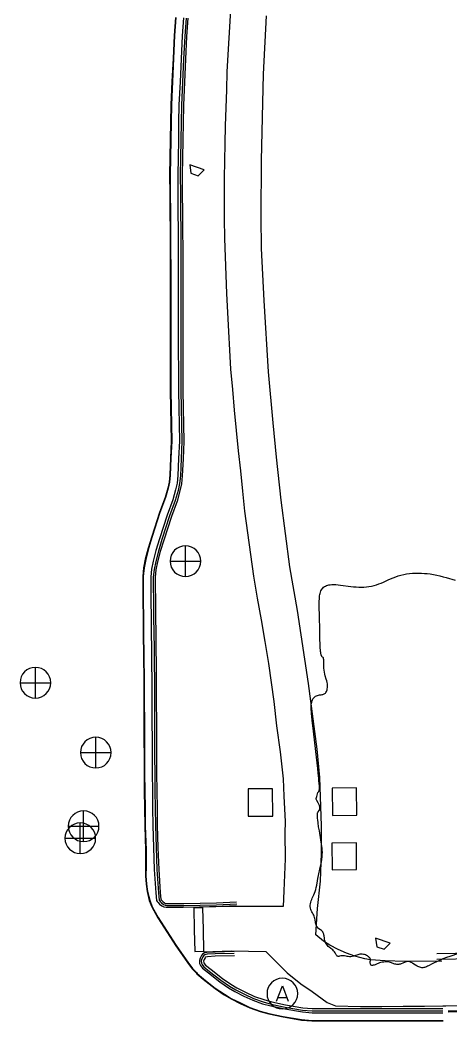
# Model space of a CAD drawing. Header units: feet. Extents: x 3174203 to 3175581, y 1715832 to 1717426.
# Drawn here: x 3174601.1 to 3174693.1, y 1716338.4 to 1716552.4 of the extents above; entities that cross this region are included whole.
import ezdxf

# ---------------------------------------------------------------- set-up
doc = ezdxf.new("R2010")
doc.units = ezdxf.units.FT
doc.header["$MEASUREMENT"] = 0
for name, color, linetype, lineweight in [('BACK_OF_CURB', 5, 'Continuous', 30), ('BOTTOM_OF_CURB', 3, 'Continuous', 30), ('CONCRETE_BOTTOM', 9, 'Continuous', 30), ('CONCRETE_TOP', 204, 'Continuous', 30), ('FOOT_PATH', 2, 'Continuous', 30), ('GUTTER', 30, 'Continuous', 30), ('MANHOLE', 30, 'Continuous', 30), ('MISCE_SYMBOL', 6, 'Continuous', 30), ('SIGN_BOARD', 2, 'Continuous', 30), ('TOP_OF_CURB', 1, 'Continuous', 30)]:
    doc.layers.add(name, color=color, linetype=linetype, lineweight=lineweight)
for name, color, linetype, lineweight, true_color in [('BRIDGE', 117, 'Continuous', 30, 0x53735e), ('HAND_RAIL', 77, 'Continuous', 30, 0x647d5e), ('HARD_SURFACE', 71, 'Continuous', 30, 0xbcff40), ('MISCELLANEOUS', 225, 'Continuous', 30, 0x9c5f7c), ('PAVED_ROAD', 140, 'Continuous', 30, 0x38a9ff), ('SHRUBLINE', 71, 'Continuous', 30, 0xc6ff6b)]:
    doc.layers.add(name, color=color, linetype=linetype, lineweight=lineweight, true_color=true_color)

# ---------------------------------------------------------------- blocks, each defined once
blk = doc.blocks.new('SYM203')
at = {"lineweight": -2}
blk.add_line((-0.5, 0), (0.5, 0), dxfattribs=at)
at = {"lineweight": -2, "flags": 128}
blk.add_lwpolyline([(0, -0.5, 1), (0, 0.5, 1), (0, -0.5), (0, 0.5)], format="xyb", dxfattribs=at)
blk = doc.blocks.new('SYM203_1')
at = {"layer": 'MANHOLE', "ltscale": 0.25, "xscale": 26.246667, "yscale": 26.246667, "zscale": 26.246667}
blk.add_blockref('SYM203', (0, 0), dxfattribs=at)
blk = doc.blocks.new('SYM004')
at = {"layer": 'MANHOLE', "ltscale": 0.25, "xscale": 0.5, "yscale": 0.5, "zscale": 0.5}
blk.add_blockref('SYM203_1', (0, 0), dxfattribs=at)
blk = doc.blocks.new('SYM213')
at = {"lineweight": -2}
blk.add_line((-0.125, -0.125), (0.125, -0.125), dxfattribs=at)
at = {"lineweight": -2, "flags": 128}
blk.add_lwpolyline([(0, -0.5, 1), (0, 0.5, 1), (0, -0.5)], format="xyb", dxfattribs=at)
blk.add_lwpolyline([(-0.1875, -0.25), (0, 0.25), (0.1875, -0.25)], dxfattribs=at)
blk = doc.blocks.new('SYM213_1')
at = {"layer": 'MISCE_SYMBOL', "ltscale": 0.25, "xscale": 26.246667, "yscale": 26.246667, "zscale": 26.246667}
blk.add_blockref('SYM213', (0, 0), dxfattribs=at)
blk = doc.blocks.new('SYM005')
at = {"layer": 'MISCE_SYMBOL', "ltscale": 0.25, "xscale": 0.5, "yscale": 0.5, "zscale": 0.5}
blk.add_blockref('SYM213_1', (0, 0), dxfattribs=at)
blk = doc.blocks.new('SYM207')
at = {"layer": 'SIGN_BOARD', "ltscale": 2.809322}
blk.add_3dface([(-1.322683, 1.213682), (-1.067804, -0.602562), (0.487143, -1.125157), (1.787212, 0.168493)], dxfattribs=at)
blk = doc.blocks.new('SYM008')
at = {"layer": 'SIGN_BOARD', "ltscale": 2.809322, "xscale": 0.5, "yscale": 0.5, "zscale": 0.5}
blk.add_blockref('SYM207', (0, 0), dxfattribs=at)

msp = doc.modelspace()

# ---------------------------------------------------------------- linework, layer by layer
at = {"layer": 'BACK_OF_CURB'}
for points in [[(3174636.938532, 1716552.800352, 5251.786006), (3174636.65179, 1716548.948002, 5251.857687), (3174636.423585, 1716544.046915, 5251.948835), (3174636.194864, 1716539.134731, 5252.039679), (3174635.966678, 1716534.23403, 5252.132504), (3174635.900078, 1716530.49151, 5252.202535), (3174635.833274, 1716526.737496, 5252.2684), (3174635.76647, 1716522.983483, 5252.333495), (3174635.699844, 1716519.239504, 5252.394394), (3174635.728576, 1716515.301608, 5252.462706), (3174635.757381, 1716511.353676, 5252.531774), (3174635.786186, 1716507.405745, 5252.603958), (3174635.81501, 1716503.455171, 5252.672504), (3174635.818005, 1716499.11948, 5252.744415), (3174635.820997, 1716494.786432, 5252.812802), (3174635.82399, 1716490.453383, 5252.880547), (3174635.826983, 1716486.120335, 5252.949338), (3174635.829975, 1716481.787286, 5253.02175), (3174635.832968, 1716477.454238, 5253.089447), (3174635.835955, 1716473.129025, 5253.152974), (3174635.908575, 1716469.548568, 5253.204917), (3174635.981353, 1716465.960276, 5253.256036), (3174636.054673, 1716462.345316, 5253.302546), (3174635.883167, 1716458.650235, 5253.347176), (3174635.711998, 1716454.962404, 5253.391181), (3174635.549191, 1716453.252213, 5253.412943), (3174635.22113, 1716451.747967, 5253.436), (3174634.606304, 1716449.555056, 5253.473173), (3174633.396762, 1716446.298234, 5253.524017), (3174631.760799, 1716441.232408, 5253.602539), (3174630.999478, 1716438.799025, 5253.643592), (3174630.43661, 1716436.5722, 5253.681205), (3174630.108422, 1716434.905318, 5253.711843), (3174629.934391, 1716433.313506, 5253.744138), (3174629.934391, 1716431.58789, 5253.783302), (3174629.970735, 1716428.191334, 5253.853262), (3174630.007124, 1716424.790499, 5253.919837), (3174630.043504, 1716421.39053, 5253.985736), (3174630.086399, 1716418.056851, 5254.046694), (3174630.129306, 1716414.722304, 5254.103742), (3174630.172269, 1716411.383397, 5254.159), (3174630.181239, 1716406.815701, 5254.240146), (3174630.190198, 1716402.253488, 5254.325006), (3174630.207573, 1716398.611985, 5254.396), (3174630.224953, 1716394.969358, 5254.474591), (3174630.242319, 1716391.329626, 5254.557968), (3174630.28682, 1716387.623605, 5254.644609), (3174630.331356, 1716383.91469, 5254.738891), (3174630.375793, 1716380.214047, 5254.834), (3174630.529498, 1716375.513906, 5254.855), (3174630.682989, 1716370.820289, 5254.964), (3174631.026496, 1716365.898937, 5255.111), (3174631.176832, 1716364.42403, 5255.173), (3174631.191925, 1716364.397186, 5255.172), (3174631.296354, 1716364.273718, 5255.167), (3174631.564448, 1716363.981129, 5255.160969), (3174631.934822, 1716363.700424, 5255.154551), (3174632.176768, 1716363.583574, 5255.154), (3174632.473577, 1716363.546457, 5255.157918), (3174636.051199, 1716363.547374, 5255.210599), (3174639.550264, 1716363.61244, 5255.261), (3174643.042296, 1716363.677375, 5255.317), (3174647.329478, 1716363.911319, 5255.807)], [(3174646.85987, 1716352.389204, 5255.536), (3174642.77275, 1716352.258986, 5255.543), (3174641.108801, 1716352.18445, 5255.544878), (3174640.735408, 1716352.103243, 5255.543971), (3174640.67483, 1716352.065949, 5255.543868), (3174640.587416, 1716351.949347, 5255.544412), (3174640.377636, 1716351.54869, 5255.549292), (3174640.292186, 1716351.249489, 5255.55613), (3174640.318925, 1716350.928487, 5255.567), (3174640.388356, 1716350.759798, 5255.57762), (3174640.712526, 1716350.399457, 5255.602628), (3174641.876418, 1716349.408494, 5255.671953), (3174644.290811, 1716347.532697, 5255.814166), (3174646.09286, 1716346.288506, 5255.919405), (3174647.419591, 1716345.512167, 5255.996), (3174649.259056, 1716344.592047, 5256.1), (3174651.16372, 1716343.70283, 5256.181), (3174653.148065, 1716342.999222, 5256.232), (3174654.851485, 1716342.544364, 5256.267), (3174657.783539, 1716341.901099, 5256.304), (3174661.500619, 1716341.259953, 5256.313692), (3174663.509331, 1716341.109237, 5256.319829), (3174668.154668, 1716341.105383, 5256.336792), (3174672.833592, 1716341.101502, 5256.352), (3174677.512515, 1716341.097621, 5256.392), (3174682.191438, 1716341.09374, 5256.479), (3174686.870362, 1716341.089859, 5256.724), (3174691.40487, 1716341.086098, 5256.950974)]]:
    msp.add_polyline3d(points, dxfattribs=at)
at = {"layer": 'BOTTOM_OF_CURB'}
for points in [[(3174635.994564, 1716552.885417, 5251.36775), (3174635.706997, 1716549.02199, 5251.444619), (3174635.478276, 1716544.109807, 5251.539063), (3174635.249555, 1716539.197624, 5251.633244), (3174635.020834, 1716534.28544, 5251.724978), (3174634.95403, 1716530.531427, 5251.797119), (3174634.887226, 1716526.777413, 5251.867374), (3174634.820422, 1716523.0234, 5251.935), (3174634.753618, 1716519.269386, 5251.998071), (3174634.782423, 1716515.321455, 5252.064955), (3174634.811227, 1716511.373523, 5252.12825), (3174634.840032, 1716507.425591, 5252.194), (3174634.868837, 1716503.477659, 5252.261162), (3174634.87183, 1716499.144611, 5252.331303), (3174634.874823, 1716494.811562, 5252.397994), (3174634.877815, 1716490.478514, 5252.464062), (3174634.880808, 1716486.145465, 5252.526711), (3174634.883801, 1716481.812417, 5252.585993), (3174634.886794, 1716477.479368, 5252.644601), (3174634.889786, 1716473.14632, 5252.706888), (3174634.962565, 1716469.558028, 5252.762142), (3174635.035343, 1716465.969737, 5252.818103), (3174635.108122, 1716462.381446, 5252.878079), (3174634.937853, 1716458.71301, 5252.944071), (3174634.767584, 1716455.044574, 5253.0141), (3174634.611164, 1716453.40148, 5253.044162), (3174634.298326, 1716451.967033, 5253.070181), (3174633.698718, 1716449.828402, 5253.106015), (3174632.494616, 1716446.586226, 5253.157695), (3174630.852213, 1716441.500458, 5253.242209), (3174630.083152, 1716439.042337, 5253.286166), (3174629.509614, 1716436.773303, 5253.324591), (3174629.170706, 1716435.051966, 5253.351), (3174628.988216, 1716433.382791, 5253.376349), (3174628.988216, 1716431.609293, 5253.40728), (3174629.024606, 1716428.208458, 5253.467692), (3174629.060995, 1716424.807622, 5253.53225), (3174629.097384, 1716421.406787, 5253.601587), (3174629.140291, 1716418.072241, 5253.67325), (3174629.183197, 1716414.737694, 5253.74925), (3174629.226104, 1716411.403148, 5253.820645), (3174629.235066, 1716406.839813, 5253.914388), (3174629.244027, 1716402.276477, 5254.010906), (3174629.261407, 1716398.633851, 5254.092), (3174629.278787, 1716394.991224, 5254.174775), (3174629.296167, 1716391.348598, 5254.252782), (3174629.340703, 1716387.639682, 5254.32775), (3174629.385239, 1716383.930767, 5254.401951), (3174629.429775, 1716380.221852, 5254.471591), (3174629.58375, 1716375.513442, 5254.557248), (3174629.737726, 1716370.805032, 5254.646438), (3174630.083152, 1716365.856189, 5254.736045), (3174630.251675, 1716364.202849, 5254.763428), (3174630.385748, 1716363.964395, 5254.768), (3174630.549616, 1716363.770652, 5254.773), (3174630.877352, 1716363.412971, 5254.786657), (3174631.368955, 1716363.040388, 5254.802581), (3174631.800971, 1716362.831741, 5254.817743), (3174632.277677, 1716362.772127, 5254.835861), (3174635.912564, 1716362.773059, 5254.959), (3174639.418963, 1716362.838261, 5255.080682), (3174642.925362, 1716362.903463, 5255.206208), (3174647.226893, 1716363.138191, 5255.365)], [(3174646.831002, 1716353.2953, 5255.489), (3174642.73803, 1716353.164896, 5255.254214), (3174640.991348, 1716353.086653, 5255.152), (3174640.391741, 1716352.956249, 5255.124), (3174640.052832, 1716352.747602, 5255.114), (3174639.818203, 1716352.434632, 5255.115), (3174639.531434, 1716351.886934, 5255.145682), (3174639.375015, 1716351.339236, 5255.170029), (3174639.427155, 1716350.713295, 5255.192421), (3174639.609644, 1716350.26992, 5255.207473), (3174640.078902, 1716349.748303, 5255.233097), (3174641.304187, 1716348.705069, 5255.296561), (3174643.754756, 1716346.801166, 5255.426177), (3174645.605717, 1716345.523204, 5255.520977), (3174646.987421, 1716344.714698, 5255.591), (3174648.864453, 1716343.775787, 5255.7), (3174650.819694, 1716342.862957, 5255.739), (3174652.879215, 1716342.132693, 5255.758748), (3174654.637302, 1716341.663237, 5255.776517), (3174657.609269, 1716341.011216, 5255.815683), (3174661.389402, 1716340.359194, 5255.866643), (3174663.474993, 1716340.202709, 5255.894807), (3174668.153916, 1716340.198828, 5255.956272), (3174672.83284, 1716340.194947, 5256.019924), (3174677.511763, 1716340.191066, 5256.079614), (3174682.190686, 1716340.187185, 5256.138), (3174686.86961, 1716340.183304, 5256.289), (3174691.418606, 1716340.17953, 5256.316222)]]:
    msp.add_polyline3d(points, dxfattribs=at)
at = {"layer": 'BRIDGE'}
msp.add_polyline3d([(3174839.581133, 1716354.162836, 5258.783514), (3174835.20505, 1716354.151309, 5258.681817), (3174820.693017, 1716354.001003, 5258.70132), (3174800.633064, 1716353.855508, 5258.552874), (3174780.933043, 1716353.72479, 5258.446088), (3174765.305432, 1716353.571079, 5258.362852), (3174741.900237, 1716353.395219, 5258.278448), (3174716.223442, 1716353.096453, 5258.13327), (3174698.133707, 1716352.944263, 5258.07852), (3174690.108071, 1716352.806071, 5258.024381)], dxfattribs=at)
at = {"layer": 'CONCRETE_BOTTOM', "extrusion": (0.0027054426211573, -0.714768318069325, 0.6993560838832905), "elevation": -1214520.761672, "flags": 128}
msp.add_lwpolyline([(3181312.380971, 1195678.803677), (3181233.169677, 1195678.312825), (3181166.203878, 1195677.803362)], dxfattribs=at)
at = {"layer": 'CONCRETE_TOP', "extrusion": (0.0084045496975874, -0.9996497339624522, 0.0250952771090448), "elevation": -1688925.634236, "flags": 128}
msp.add_lwpolyline([(3189009.951247, 47655.995317), (3189076.913357, 47656.410906), (3189156.130257, 47656.684667)], dxfattribs=at)
at = {"layer": 'FOOT_PATH'}
for points in [[(3174646.096476, 1716555.829426, 5252.11775), (3174645.822424, 1716551.012635, 5252.215201), (3174645.548373, 1716546.195843, 5252.310667), (3174645.274321, 1716541.379051, 5252.402391), (3174645.152888, 1716537.522546, 5252.472046), (3174645.031455, 1716533.66604, 5252.541018), (3174644.910022, 1716529.809534, 5252.606252), (3174644.834421, 1716526.07333, 5252.666059), (3174644.758821, 1716522.337126, 5252.725529), (3174644.683221, 1716518.600921, 5252.785683), (3174644.697396, 1716514.29937, 5252.859202), (3174644.711571, 1716509.99782, 5252.936502), (3174644.725746, 1716505.696269, 5253.014678), (3174644.884507, 1716501.785166, 5253.08235), (3174645.043268, 1716497.874064, 5253.146), (3174645.202028, 1716493.962961, 5253.286), (3174645.408984, 1716489.920685, 5253.293), (3174645.615941, 1716485.878409, 5253.358104), (3174645.822897, 1716481.836133, 5253.424867), (3174646.029853, 1716477.793857, 5253.492362), (3174646.434315, 1716473.419511, 5253.569933), (3174646.838777, 1716469.045164, 5253.649161), (3174647.243239, 1716464.670818, 5253.724776), (3174647.696841, 1716460.359813, 5253.798134), (3174648.150444, 1716456.048808, 5253.867428), (3174648.604046, 1716451.737803, 5253.932), (3174649.057648, 1716447.426799, 5253.977), (3174649.690802, 1716442.785851, 5254.086), (3174650.323955, 1716438.144903, 5254.196165), (3174650.957108, 1716433.503955, 5254.303), (3174651.759418, 1716428.851898, 5254.405), (3174652.561727, 1716424.199842, 5254.556), (3174653.364036, 1716419.547786, 5254.763), (3174654.166345, 1716414.895729, 5254.75), (3174654.716338, 1716410.830055, 5254.871), (3174655.266331, 1716406.76438, 5254.855), (3174655.856014, 1716401.545795, 5254.956), (3174656.627138, 1716396.009557, 5255.111), (3174657.282026, 1716390.202464, 5255.257), (3174657.418107, 1716386.526765, 5255.222), (3174657.690268, 1716381.081285, 5255.38), (3174657.644908, 1716378.58544, 5255.347), (3174657.721454, 1716373.115144, 5255.386842), (3174657.581053, 1716369.705236, 5255.41), (3174657.440652, 1716366.295328, 5255.498), (3174657.300251, 1716362.885421, 5255.515), (3174653.602312, 1716362.901628, 5255.514), (3174649.904373, 1716362.917834, 5255.401), (3174646.206434, 1716362.934041, 5255.31), (3174641.558089, 1716362.815732, 5255.125), (3174640.174408, 1716362.771368, 5255.054791)], [(3174691.188786, 1716351.248486, 5256.921055), (3174683.288315, 1716351.143019, 5256.822), (3174679.056853, 1716351.31157, 5256.63), (3174675.939957, 1716351.528336, 5256.527538), (3174674.72171, 1716351.735783, 5256.484096), (3174672.596259, 1716352.306261, 5256.405046), (3174670.83369, 1716352.928602, 5256.333), (3174669.016041, 1716353.709769, 5256.252766), (3174667.227551, 1716354.669211, 5256.166908), (3174665.879704, 1716355.498998, 5256.096), (3174664.285616, 1716356.84092, 5255.971), (3174664.648498, 1716362.505191, 5255.778), (3174665.277061, 1716368.339634, 5255.524), (3174665.484422, 1716374.323179, 5255.359), (3174665.498597, 1716380.123182, 5255.336), (3174665.135715, 1716390.469594, 5255.382), (3174664.540362, 1716396.553216, 5255.191), (3174662.680593, 1716410.620705, 5254.796), (3174660.361551, 1716426.225408, 5254.458), (3174658.677552, 1716435.505414, 5254.392), (3174656.863142, 1716449.754419, 5253.977), (3174655.842537, 1716459.011735, 5253.862), (3174655.122443, 1716466.337607, 5253.723323), (3174654.124518, 1716477.228566, 5253.518837), (3174653.211643, 1716492.501436, 5253.237848), (3174652.62196, 1716503.61929, 5253.035108), (3174652.59361, 1716510.292839, 5252.914112), (3174652.63897, 1716522.409032, 5252.697801), (3174653.089738, 1716540.883956, 5252.371919), (3174653.693596, 1716553.354672, 5252.155288)], [(3174640.352434, 1716353.246149, 5255.069887), (3174642.279069, 1716353.275341, 5255.209), (3174646.177619, 1716353.413909, 5255.437), (3174649.864759, 1716353.358806, 5255.551), (3174653.551898, 1716353.303703, 5255.66), (3174658.149482, 1716348.7107, 5255.905), (3174661.055195, 1716346.368186, 5256.064), (3174663.504648, 1716344.734542, 5256.166), (3174666.725224, 1716342.374834, 5256.276), (3174668.448913, 1716341.64877, 5256.319), (3174673.783601, 1716341.501289, 5256.358), (3174678.352205, 1716341.545587, 5256.403), (3174682.920809, 1716341.589886, 5256.498), (3174687.489413, 1716341.634184, 5256.722), (3174691.379511, 1716341.671904, 5256.946792)], [(3174691.379511, 1716341.671904, 5256.946792), (3174692.058016, 1716341.678483, 5256.986), (3174696.62662, 1716341.722781, 5256.994)]]:
    msp.add_polyline3d(points, dxfattribs=at)
at = {"layer": 'GUTTER'}
msp.add_polyline3d([(3174634.375308, 1716552.997571, 5251.451021), (3174634.086688, 1716549.119996, 5251.529421), (3174633.857256, 1716544.192543, 5251.62442), (3174633.627823, 1716539.26509, 5251.715221), (3174633.398391, 1716534.337638, 5251.80195), (3174633.331393, 1716530.572705, 5251.867504), (3174633.264395, 1716526.807772, 5251.933625), (3174633.197396, 1716523.042839, 5252.00375), (3174633.130398, 1716519.277906, 5252.072603), (3174633.15923, 1716515.326224, 5252.142), (3174633.188062, 1716511.374542, 5252.2105), (3174633.216895, 1716507.42286, 5252.27625), (3174633.245727, 1716503.471178, 5252.344), (3174633.248721, 1716499.136624, 5252.418008), (3174633.251714, 1716494.80207, 5252.488112), (3174633.254708, 1716490.467516, 5252.553949), (3174633.257702, 1716486.132962, 5252.615377), (3174633.260696, 1716481.798409, 5252.672284), (3174633.263689, 1716477.463855, 5252.728366), (3174633.266683, 1716473.129301, 5252.780373), (3174633.339203, 1716469.553747, 5252.827655), (3174633.411723, 1716465.978194, 5252.879903), (3174633.484243, 1716462.40264, 5252.936427), (3174633.316142, 1716458.78091, 5252.994484), (3174633.148041, 1716455.15918, 5253.056425), (3174633.004581, 1716453.652217, 5253.085387), (3174632.722628, 1716452.359386, 5253.10974), (3174632.153897, 1716450.330885, 5253.143754), (3174630.96083, 1716447.118422, 5253.197952), (3174629.305362, 1716441.992196, 5253.288227), (3174628.520597, 1716439.483884, 5253.334), (3174627.925413, 1716437.12921, 5253.379), (3174627.564752, 1716435.297391, 5253.416), (3174627.365102, 1716433.471254, 5253.453), (3174627.365102, 1716431.600609, 5253.49216), (3174627.401528, 1716428.196294, 5253.56026), (3174627.437955, 1716424.791978, 5253.625428), (3174627.474381, 1716421.387662, 5253.690064), (3174627.538696, 1716416.389387, 5253.783905), (3174627.60301, 1716411.391112, 5253.881248), (3174627.611965, 1716406.831062, 5253.973307), (3174627.62092, 1716402.271012, 5254.065955), (3174627.638313, 1716398.625668, 5254.142625), (3174627.655706, 1716394.980325, 5254.221727), (3174627.673099, 1716391.334981, 5254.296712), (3174627.717726, 1716387.618513, 5254.374112), (3174627.762352, 1716383.902046, 5254.450973), (3174627.806979, 1716380.185578, 5254.524766), (3174627.977263, 1716374.978467, 5254.623371), (3174627.987148, 1716371.440571, 5254.687636), (3174627.941526, 1716369.477987, 5254.720639), (3174628.078393, 1716367.697968, 5254.746513), (3174628.323615, 1716366.114778, 5254.766491), (3174628.779841, 1716364.243477, 5254.793961), (3174629.327313, 1716362.874232, 5254.816459), (3174630.559124, 1716360.546515, 5254.852608), (3174632.498086, 1716357.556997, 5254.9), (3174634.437048, 1716354.567478, 5254.95), (3174636.895782, 1716350.98462, 5255.148), (3174637.886444, 1716349.680578, 5255.230412), (3174638.750568, 1716348.766426, 5255.290252), (3174638.9297, 1716348.567307, 5255.30026), (3174640.266332, 1716347.429269, 5255.36242), (3174642.782513, 1716345.474391, 5255.471654), (3174644.722187, 1716344.135179, 5255.555884), (3174646.203597, 1716343.268329, 5255.62), (3174648.148762, 1716342.295337, 5255.697), (3174650.195735, 1716341.339681, 5255.748), (3174652.391602, 1716340.561071, 5255.78085), (3174654.24884, 1716340.06514, 5255.81158), (3174657.293196, 1716339.397237, 5255.867), (3174661.187688, 1716338.72549, 5255.952), (3174663.412714, 1716338.558543, 5255.976), (3174668.103855, 1716338.554652, 5256.016392), (3174672.794996, 1716338.55076, 5256.058225), (3174677.486137, 1716338.546869, 5256.107387), (3174682.177278, 1716338.542978, 5256.158), (3174686.868419, 1716338.539087, 5256.24), (3174691.461679, 1716338.535277, 5256.271332)], dxfattribs=at)
at = {"layer": 'HAND_RAIL'}
msp.add_polyline3d([(3174839.58438, 1716352.930218, 5258.783514), (3174835.213056, 1716352.918703, 5258.681817), (3174820.70387, 1716352.768426, 5258.70132), (3174800.641623, 1716352.622915, 5258.552874), (3174780.943194, 1716352.492207, 5258.446088), (3174765.316125, 1716352.338502, 5258.362852), (3174741.912038, 1716352.16265, 5258.278448), (3174716.235798, 1716351.86389, 5258.13327), (3174698.149502, 1716351.71173, 5258.07852), (3174690.129292, 1716351.573631, 5258.024381)], dxfattribs=at)
at = {"layer": 'HARD_SURFACE'}
msp.add_polyline3d([(3174640.336363, 1716353.336494, 5255.07), (3174640.244997, 1716357.985059, 5255.051079), (3174640.15363, 1716362.633624, 5255.054809), (3174638.198617, 1716362.595199, 5255.052713), (3174638.289984, 1716357.946634, 5255.026), (3174638.38135, 1716353.298069, 5254.993)], close=True, dxfattribs=at)
at = {"layer": 'MISCELLANEOUS'}
for points in [[(3174649.81116, 1716388.034213, 5255.203), (3174649.818813, 1716382.192702, 5255.259), (3174655.047521, 1716382.199552, 5255.332), (3174655.039868, 1716388.041063, 5255.155), (3174649.81116, 1716388.034213, 5255.408)], [(3174667.753889, 1716388.229553, 5255.299), (3174667.827085, 1716382.38546, 5255.374), (3174672.999827, 1716382.450248, 5254.954), (3174672.926631, 1716388.29434, 5254.338), (3174667.753889, 1716388.229553, 5255.139)], [(3174667.68775, 1716376.476999, 5255.5), (3174667.72899, 1716370.755598, 5255.52), (3174672.987423, 1716370.793501, 5255.444), (3174672.946183, 1716376.514903, 5255.308), (3174667.68775, 1716376.476999, 5255.642)]]:
    msp.add_polyline3d(points, dxfattribs=at)
at = {"layer": 'PAVED_ROAD'}
msp.add_polyline3d([(3174634.275583, 1716553.004994, 5251.454298), (3174633.98686, 1716549.126034, 5251.531421), (3174633.757364, 1716544.197194, 5251.628376), (3174633.527932, 1716539.269742, 5251.720873), (3174633.298433, 1716534.340854, 5251.808624), (3174633.231409, 1716530.574484, 5251.871237), (3174633.16441, 1716526.809551, 5251.93725), (3174633.097412, 1716523.044618, 5252.007116), (3174633.030391, 1716519.278431, 5252.076), (3174633.059233, 1716515.325494, 5252.145), (3174633.088065, 1716511.373812, 5252.21425), (3174633.116897, 1716507.42213, 5252.279751), (3174633.145727, 1716503.470778, 5252.34663), (3174633.148721, 1716499.136555, 5252.416785), (3174633.151714, 1716494.802001, 5252.486357), (3174633.154708, 1716490.467447, 5252.552639), (3174633.157702, 1716486.132893, 5252.615389), (3174633.160696, 1716481.798339, 5252.674566), (3174633.163689, 1716477.463786, 5252.730128), (3174633.166684, 1716473.128252, 5252.784398), (3174633.239224, 1716469.551719, 5252.832407), (3174633.311744, 1716465.976166, 5252.884063), (3174633.384196, 1716462.403946, 5252.939421), (3174633.21625, 1716458.785546, 5252.999325), (3174633.048261, 1716455.166241, 5253.063001), (3174632.9056, 1716453.667665, 5253.091162), (3174632.625549, 1716452.383558, 5253.114745), (3174632.058721, 1716450.361843, 5253.147009), (3174630.866334, 1716447.151211, 5253.203657), (3174629.21006, 1716442.022492, 5253.293654), (3174628.424328, 1716439.511088, 5253.339396), (3174627.82781, 1716437.151137, 5253.385), (3174627.465809, 1716435.312511, 5253.422), (3174627.265102, 1716433.476705, 5253.46), (3174627.265102, 1716431.600074, 5253.49996), (3174627.301534, 1716428.195224, 5253.566468), (3174627.337961, 1716424.790908, 5253.63238), (3174627.374388, 1716421.386484, 5253.695068), (3174627.438704, 1716416.3881, 5253.788101), (3174627.503011, 1716411.390371, 5253.884641), (3174627.511965, 1716406.830865, 5253.975982), (3174627.520921, 1716402.270675, 5254.06793), (3174627.538314, 1716398.625191, 5254.144075), (3174627.555707, 1716394.979848, 5254.222665), (3174627.573102, 1716391.334142, 5254.296474), (3174627.617733, 1716387.617313, 5254.375481), (3174627.66236, 1716383.900845, 5254.451173), (3174627.706999, 1716380.183343, 5254.523144), (3174627.877268, 1716374.976693, 5254.619976), (3174627.887145, 1716371.441594, 5254.682143), (3174627.841436, 1716369.475309, 5254.716217), (3174627.978983, 1716367.686464, 5254.744016), (3174628.225448, 1716366.095246, 5254.765907), (3174628.684362, 1716364.212919, 5254.793593), (3174629.236436, 1716362.832163, 5254.818638), (3174630.472812, 1716360.495821, 5254.857422), (3174632.414187, 1716357.502581, 5254.904), (3174634.353858, 1716354.51197, 5254.954), (3174636.814694, 1716350.926049, 5255.153), (3174637.810074, 1716349.615797, 5255.235387), (3174638.677049, 1716348.698628, 5255.295008), (3174638.859806, 1716348.49548, 5255.305057), (3174640.20321, 1716347.351676, 5255.366379), (3174642.723382, 1716345.393697, 5255.475761), (3174644.668452, 1716344.05076, 5255.55999), (3174646.155925, 1716343.180362, 5255.624), (3174648.105234, 1716342.205297, 5255.7), (3174650.157787, 1716341.247036, 5255.753), (3174652.361946, 1716340.465486, 5255.794), (3174654.225214, 1716339.967945, 5255.826353), (3174657.273973, 1716339.299076, 5255.883), (3174661.17542, 1716338.62613, 5255.96), (3174663.408927, 1716338.458546, 5255.989), (3174668.103772, 1716338.454652, 5256.026132), (3174672.794913, 1716338.450761, 5256.067144), (3174677.486054, 1716338.446869, 5256.114112), (3174682.177195, 1716338.442978, 5256.165), (3174686.868336, 1716338.439087, 5256.239), (3174691.464298, 1716338.435275, 5256.268387)], dxfattribs=at)
at = {"layer": 'SHRUBLINE'}
for points in [[(3174665.048996, 1716425.011382, 5254.072117), (3174665.007023, 1716427.04957, 5254.074808), (3174665.002412, 1716427.487702, 5254.057823), (3174665.002825, 1716427.899176, 5254.027784), (3174665.009598, 1716428.284947, 5254.003198), (3174665.024066, 1716428.645969, 5253.975529), (3174665.047565, 1716428.983196, 5253.942919), (3174665.081429, 1716429.297583, 5253.912806), (3174665.126996, 1716429.590084, 5253.881087), (3174665.185599, 1716429.861654, 5253.850175), (3174665.258575, 1716430.113246, 5253.819397), (3174665.35513, 1716430.36422, 5253.786889), (3174665.470202, 1716430.593191, 5253.752203), (3174665.603871, 1716430.800484, 5253.720095), (3174665.756217, 1716430.986422, 5253.684527), (3174665.927322, 1716431.151329, 5253.651969), (3174666.117266, 1716431.295528, 5253.618706), (3174666.326131, 1716431.419343, 5253.579466), (3174666.553997, 1716431.523097, 5253.542714), (3174666.800945, 1716431.607114, 5253.497749), (3174667.067056, 1716431.671718, 5253.455671), (3174667.35241, 1716431.717232, 5253.410553), (3174667.657089, 1716431.743979, 5253.354083), (3174668.092794, 1716431.751777, 5253.274465), (3174668.558781, 1716431.732155, 5253.196284), (3174669.050833, 1716431.690484, 5253.102197), (3174669.564734, 1716431.632132, 5253.001553), (3174670.096268, 1716431.562467, 5252.894268), (3174671.195368, 1716431.410674, 5252.674683), (3174671.7545, 1716431.339284, 5252.556008), (3174672.3144, 1716431.278056, 5252.438547), (3174672.871616, 1716431.231847, 5252.320418), (3174673.425766, 1716431.203469, 5252.208161), (3174673.977232, 1716431.195225, 5252.095159), (3174674.526399, 1716431.209413, 5251.982019), (3174675.073649, 1716431.248336, 5251.850935), (3174675.619365, 1716431.314294, 5251.723255), (3174676.163932, 1716431.409588, 5251.604015), (3174676.707732, 1716431.536519, 5251.482492), (3174677.251149, 1716431.697387, 5251.339683), (3174677.740492, 1716431.871805, 5251.225476), (3174678.231792, 1716432.069567, 5251.097441), (3174678.727004, 1716432.28466, 5250.977759), (3174679.736988, 1716432.742803, 5250.69741), (3174680.255673, 1716432.973831, 5250.569179), (3174680.786094, 1716433.19815, 5250.435897), (3174681.330207, 1716433.40975, 5250.291668), (3174681.88997, 1716433.602619, 5250.13608), (3174682.467336, 1716433.770747, 5249.989011), (3174683.063309, 1716433.909359, 5249.833417), (3174683.67507, 1716434.018619, 5249.677952), (3174684.298847, 1716434.099922, 5249.52296), (3174684.930867, 1716434.154668, 5249.367051), (3174685.567358, 1716434.184254, 5249.209647), (3174686.204548, 1716434.190078, 5249.054644), (3174686.838664, 1716434.173538, 5248.897423), (3174687.465934, 1716434.136031, 5248.748268), (3174688.082585, 1716434.078956, 5248.596442), (3174688.684846, 1716434.003709, 5248.453412), (3174689.413505, 1716433.8865, 5248.276236), (3174690.117332, 1716433.747451, 5248.109133), (3174690.799874, 1716433.59093, 5247.935892), (3174691.464678, 1716433.421304, 5247.766853), (3174692.115291, 1716433.242943, 5247.603188), (3174694.017466, 1716432.699123, 5247.133217)], [(3174694.724795, 1716352.883487, 5255.824981), (3174692.917176, 1716352.251578, 5256.136283), (3174692.171448, 1716351.97836, 5256.237748), (3174691.427955, 1716351.692842, 5256.358714), (3174690.705699, 1716351.399496, 5256.434541), (3174690.023683, 1716351.102796, 5256.516429), (3174689.400907, 1716350.807214, 5256.567903), (3174689.116963, 1716350.661556, 5256.592743), (3174688.363676, 1716350.2575, 5256.639559), (3174688.139156, 1716350.141966, 5256.662388), (3174687.924787, 1716350.040095, 5256.67402), (3174687.718687, 1716349.954341, 5256.675276), (3174687.518973, 1716349.887158, 5256.684851), (3174687.323766, 1716349.840998, 5256.692503), (3174687.131181, 1716349.818315, 5256.700683), (3174686.9186, 1716349.82237, 5256.709873), (3174686.708037, 1716349.854243, 5256.71098), (3174686.500596, 1716349.909739, 5256.714831), (3174686.297379, 1716349.984663, 5256.717455), (3174686.099489, 1716350.07482, 5256.727292), (3174685.90803, 1716350.176016, 5256.73928), (3174685.724104, 1716350.284056, 5256.747105), (3174685.548814, 1716350.394745, 5256.754033), (3174685.002222, 1716350.757354, 5256.777069), (3174684.829857, 1716350.864925, 5256.781836), (3174684.66494, 1716350.957093, 5256.782426), (3174684.503981, 1716351.031889, 5256.790926), (3174684.343487, 1716351.08734, 5256.795036), (3174684.179967, 1716351.121475, 5256.796212), (3174683.982375, 1716351.133132, 5256.798567), (3174683.780347, 1716351.118376, 5256.802137), (3174683.578319, 1716351.08249, 5256.804042), (3174683.380726, 1716351.030756, 5256.800467), (3174683.192005, 1716350.968456, 5256.801477), (3174683.01659, 1716350.900874, 5256.796088), (3174682.827286, 1716350.819267, 5256.802458), (3174682.493207, 1716350.669198, 5256.793676), (3174682.332372, 1716350.607308, 5256.793041), (3174682.164968, 1716350.558563, 5256.788099), (3174681.984363, 1716350.526127, 5256.786445), (3174681.789524, 1716350.512678, 5256.789348), (3174681.580815, 1716350.520772, 5256.777204), (3174681.358603, 1716350.552965, 5256.774926), (3174681.123251, 1716350.611812, 5256.76095), (3174680.916998, 1716350.681436, 5256.754326), (3174680.470277, 1716350.848577, 5256.736265), (3174680.226006, 1716350.929612, 5256.732821), (3174679.96526, 1716350.997968, 5256.729334), (3174679.686138, 1716351.045406, 5256.713362), (3174679.388464, 1716351.065656, 5256.709248), (3174679.078963, 1716351.060338, 5256.692976), (3174678.766081, 1716351.033045, 5256.687423), (3174678.45827, 1716350.987368, 5256.671071), (3174678.163975, 1716350.9269, 5256.664914), (3174677.891648, 1716350.855233, 5256.658836), (3174677.602035, 1716350.759568, 5256.637447), (3174677.348556, 1716350.659522, 5256.63079), (3174676.919338, 1716350.472575, 5256.619181), (3174676.728271, 1716350.398818, 5256.597686), (3174676.612699, 1716350.363369, 5256.594647), (3174676.50087, 1716350.337725, 5256.59136), (3174676.394388, 1716350.323135, 5256.58867), (3174676.294856, 1716350.320847, 5256.585795), (3174676.203878, 1716350.332109, 5256.583138), (3174676.123058, 1716350.358168, 5256.581045), (3174676.054, 1716350.400274, 5256.578684), (3174675.998308, 1716350.459673, 5256.561526), (3174675.952198, 1716350.549049, 5256.559092), (3174675.922714, 1716350.656788, 5256.555534), (3174675.90693, 1716350.777035, 5256.551666), (3174675.90192, 1716350.903935, 5256.548312), (3174675.904758, 1716351.031634, 5256.544215), (3174675.912517, 1716351.154276, 5256.540899), (3174675.93248, 1716351.377328, 5256.533661), (3174675.938042, 1716351.471957, 5256.531152), (3174675.935577, 1716351.55602, 5256.528416), (3174675.921708, 1716351.635646, 5256.525783), (3174675.893053, 1716351.716963, 5256.523472), (3174675.846233, 1716351.806098, 5256.520172), (3174675.778362, 1716351.907382, 5256.516162), (3174675.688525, 1716352.017964, 5256.511898), (3174675.576299, 1716352.133195, 5256.506567), (3174675.441262, 1716352.248426, 5256.494979), (3174675.282991, 1716352.359008, 5256.488378), (3174675.101063, 1716352.460292, 5256.481699), (3174674.896008, 1716352.547983, 5256.474411), (3174674.672154, 1716352.619193, 5256.457754), (3174674.434783, 1716352.671384, 5256.449618), (3174674.189174, 1716352.702023, 5256.441208), (3174673.940608, 1716352.708574, 5256.43648), (3174673.694366, 1716352.6885, 5256.427669), (3174673.45453, 1716352.641098, 5256.419143), (3174673.220397, 1716352.572988, 5256.413624), (3174672.533206, 1716352.328932, 5256.389929), (3174672.302875, 1716352.262513, 5256.381109), (3174672.022692, 1716352.20896, 5256.370796), (3174671.742143, 1716352.182792, 5256.362259), (3174671.466339, 1716352.180358, 5256.353588), (3174671.200389, 1716352.198006, 5256.343921), (3174670.949404, 1716352.232085, 5256.334691), (3174670.754416, 1716352.269803, 5256.327422), (3174670.395279, 1716352.349041, 5256.314971), (3174670.225637, 1716352.379152, 5256.309364), (3174670.058953, 1716352.395317, 5256.302245), (3174669.89248, 1716352.39183, 5256.296725), (3174669.748496, 1716352.370695, 5256.291907), (3174669.604645, 1716352.338249, 5256.286967), (3174669.325322, 1716352.2687, 5256.275626), (3174669.193842, 1716352.246234, 5256.271098), (3174669.070474, 1716352.241732, 5256.266514), (3174668.957216, 1716352.262513, 5256.26261), (3174668.855352, 1716352.313765, 5256.258361), (3174668.763331, 1716352.392163, 5256.254213), (3174668.678891, 1716352.49225, 5256.249315), (3174668.599772, 1716352.608572, 5256.244389), (3174668.371725, 1716353.000384, 5256.22806), (3174668.228442, 1716353.22039, 5256.218515), (3174668.069475, 1716353.42542, 5256.207082), (3174667.890549, 1716353.617614, 5256.197111), (3174667.687386, 1716353.79911, 5256.185373), (3174667.506234, 1716353.938834, 5256.177184), (3174667.1213, 1716354.225219, 5256.159127), (3174666.933578, 1716354.383565, 5256.150595), (3174666.759726, 1716354.559802, 5256.141151), (3174666.606373, 1716354.757642, 5256.132411), (3174666.474554, 1716354.972279, 5256.121906), (3174666.363904, 1716355.196774, 5256.112953), (3174666.274057, 1716355.424191, 5256.102814), (3174666.20465, 1716355.647591, 5256.094006), (3174666.144295, 1716355.913714, 5256.082274), (3174666.1039, 1716356.167714, 5256.072136), (3174666.037367, 1716356.659311, 5256.04998), (3174666.006917, 1716356.823247, 5256.043132), (3174665.966117, 1716356.986972, 5256.036101), (3174665.910955, 1716357.149006, 5256.027589), (3174665.837416, 1716357.307871, 5256.021027), (3174665.741489, 1716357.462087, 5256.012073), (3174665.61916, 1716357.610175, 5256.004891), (3174665.468774, 1716357.751467, 5255.996401), (3174665.298112, 1716357.888532, 5255.987411), (3174664.93651, 1716358.163508, 5255.968156), (3174664.765848, 1716358.30818, 5255.959007), (3174664.615462, 1716358.46215, 5255.950167), (3174664.493098, 1716358.627953, 5255.942449), (3174664.396924, 1716358.804743, 5255.934094), (3174664.322717, 1716358.990831, 5255.925725), (3174664.266252, 1716359.184525, 5255.918157), (3174664.223304, 1716359.384136, 5255.909611), (3174664.189651, 1716359.587974, 5255.900946), (3174664.120548, 1716360.085284, 5255.879581), (3174664.076872, 1716360.333938, 5255.869262), (3174664.016406, 1716360.579672, 5255.857456), (3174663.931122, 1716360.820294, 5255.848147), (3174663.816397, 1716361.054831, 5255.836701), (3174663.681232, 1716361.287176, 5255.824795), (3174663.538038, 1716361.522443, 5255.810204), (3174663.399223, 1716361.765743, 5255.79617), (3174663.277198, 1716362.022187, 5255.780789), (3174663.182485, 1716362.295428, 5255.767106), (3174663.118066, 1716362.583273, 5255.753793), (3174663.085036, 1716362.882073, 5255.739219), (3174663.084488, 1716363.188175, 5255.724605), (3174663.117519, 1716363.497929, 5255.710995), (3174663.183824, 1716363.808109, 5255.697588), (3174663.277502, 1716364.117193, 5255.685048), (3174663.391255, 1716364.424086, 5255.671498), (3174663.517781, 1716364.727694, 5255.659864), (3174663.813026, 1716365.395379, 5255.634857), (3174663.969141, 1716365.766692, 5255.621972), (3174664.113851, 1716366.152268, 5255.609093), (3174664.242877, 1716366.563517, 5255.596239), (3174664.353369, 1716367.006738, 5255.581409), (3174664.448179, 1716367.467789, 5255.566913), (3174664.607858, 1716368.366356, 5255.537718), (3174664.708397, 1716368.91349, 5255.522138), (3174664.829212, 1716369.507957, 5255.503069), (3174665.21785, 1716371.267127, 5255.44436), (3174665.334969, 1716371.825601, 5255.427343), (3174665.445118, 1716372.398022, 5255.40927), (3174665.540059, 1716372.965371, 5255.394727), (3174665.611556, 1716373.508632, 5255.381949), (3174665.653342, 1716374.013647, 5255.370845), (3174665.667035, 1716374.485698, 5255.36148), (3174665.656228, 1716374.934929, 5255.354097), (3174665.624511, 1716375.371481, 5255.357324), (3174665.575473, 1716375.805498, 5255.354413), (3174665.512707, 1716376.247122, 5255.351442), (3174665.359223, 1716377.173194, 5255.346622), (3174665.018462, 1716379.069288, 5255.332234), (3174664.871776, 1716379.957928, 5255.325223), (3174664.752355, 1716380.767351, 5255.320434), (3174664.66212, 1716381.474127, 5255.315896), (3174664.633067, 1716381.740245, 5255.314361), (3174664.611136, 1716381.984024, 5255.313047), (3174664.597733, 1716382.206282, 5255.329864), (3174664.594268, 1716382.407839, 5255.327746), (3174664.602147, 1716382.589512, 5255.326476), (3174664.622779, 1716382.752121, 5255.324785), (3174664.657571, 1716382.896484, 5255.323902), (3174664.716393, 1716383.043683, 5255.322291), (3174664.789374, 1716383.172926, 5255.326852), (3174664.949684, 1716383.400601, 5255.324276), (3174665.022949, 1716383.510563, 5255.322718), (3174665.082245, 1716383.625628, 5255.321967), (3174665.121773, 1716383.750518, 5255.320433), (3174665.140662, 1716383.885792, 5255.318835), (3174665.139274, 1716384.030968, 5255.319815), (3174665.117971, 1716384.185561, 5255.317872), (3174665.077116, 1716384.34909, 5255.316728), (3174665.01707, 1716384.52107, 5255.314474), (3174664.895206, 1716384.791252, 5255.311453), (3174664.752567, 1716385.062248, 5255.308804), (3174664.491324, 1716385.538224, 5255.302994), (3174664.41162, 1716385.716307, 5255.3018), (3174664.371836, 1716385.870755, 5255.299703), (3174664.367898, 1716386.028463, 5255.29773), (3174664.395733, 1716386.216326, 5255.29666), (3174664.451064, 1716386.452684, 5255.29354), (3174664.528799, 1716386.721643, 5255.291607), (3174664.623643, 1716386.998752, 5255.289833), (3174664.730299, 1716387.259561, 5255.28622), (3174664.804909, 1716387.414496, 5255.284072), (3174664.94592, 1716387.693698, 5255.280194), (3174665.003874, 1716387.829798, 5255.280505), (3174665.047827, 1716387.971451, 5255.278708), (3174665.073555, 1716388.124576, 5255.276785), (3174665.078403, 1716388.29388, 5255.274636), (3174665.065992, 1716388.479243, 5255.275443), (3174665.041511, 1716388.679337, 5255.272468), (3174664.9771, 1716389.118405, 5255.270656), (3174664.94755, 1716389.354723, 5255.267621), (3174664.9246, 1716389.607278, 5255.264449), (3174664.875373, 1716390.298999, 5255.256387), (3174664.834398, 1716390.817344, 5255.253452), (3174664.772717, 1716391.503463, 5255.248709), (3174664.682979, 1716392.396946, 5255.239339), (3174664.413503, 1716394.809587, 5255.215339), (3174663.608746, 1716401.603005, 5254.956379), (3174663.485801, 1716402.687, 5254.912425), (3174663.399835, 1716403.511102, 5254.876185), (3174663.339488, 1716404.183864, 5254.849255), (3174663.308897, 1716404.596504, 5254.826959), (3174663.287388, 1716404.989916, 5254.81112), (3174663.277707, 1716405.363887, 5254.795898), (3174663.2826, 1716405.718208, 5254.780602), (3174663.304813, 1716406.052665, 5254.76586), (3174663.347092, 1716406.367049, 5254.75235), (3174663.400983, 1716406.620162, 5254.741164), (3174663.470969, 1716406.856908, 5254.730415), (3174663.556384, 1716407.075823, 5254.720095), (3174663.656563, 1716407.275444, 5254.694884), (3174663.770841, 1716407.454306, 5254.686189), (3174663.898554, 1716407.610947, 5254.676892), (3174664.039035, 1716407.743901, 5254.668254), (3174664.2179, 1716407.868429, 5254.658394), (3174664.410493, 1716407.96422, 5254.648422), (3174664.61407, 1716408.036768, 5254.636932), (3174664.825884, 1716408.091566, 5254.627371), (3174665.04319, 1716408.134108, 5254.616431), (3174665.428312, 1716408.195859, 5254.597539), (3174665.591511, 1716408.225039, 5254.587919), (3174665.750968, 1716408.26135, 5254.580511), (3174665.90481, 1716408.308715, 5254.573206), (3174666.051168, 1716408.371056, 5254.565984), (3174666.18817, 1716408.452296, 5254.55652), (3174666.313944, 1716408.556356, 5254.549057), (3174666.426619, 1716408.687159, 5254.541181), (3174666.524548, 1716408.847291, 5254.529871), (3174666.606971, 1716409.033987, 5254.520461), (3174666.673356, 1716409.243147, 5254.510367), (3174666.723166, 1716409.470672, 5254.499685), (3174666.755869, 1716409.712459, 5254.486353), (3174666.770928, 1716409.964408, 5254.474785), (3174666.767809, 1716410.222419, 5254.463027), (3174666.745978, 1716410.482392, 5254.442941), (3174666.688527, 1716410.826921, 5254.426924), (3174666.60573, 1716411.16955, 5254.41095), (3174666.506459, 1716411.512178, 5254.394977), (3174666.293976, 1716412.205041, 5254.3631), (3174666.198506, 1716412.55908, 5254.347269), (3174666.106774, 1716412.992492, 5254.292049), (3174666.039496, 1716413.430285, 5254.274317), (3174665.993752, 1716413.865887, 5254.257515), (3174665.966621, 1716414.292727, 5254.241812), (3174665.955185, 1716414.70423, 5254.227357), (3174665.956111, 1716415.515117, 5254.200788), (3174665.951802, 1716415.681553, 5254.195644), (3174665.941836, 1716415.828306, 5254.191191), (3174665.924295, 1716415.952792, 5254.187453), (3174665.897258, 1716416.052427, 5254.184429), (3174665.858806, 1716416.124627, 5254.182064), (3174665.838418, 1716416.146802, 5254.1812), (3174665.815799, 1716416.164888, 5254.180373), (3174665.676891, 1716416.243838, 5254.175865), (3174665.645475, 1716416.267304, 5254.174773), (3174665.613359, 1716416.296652, 5254.173569), (3174665.580759, 1716416.333308, 5254.17222), (3174665.547895, 1716416.378695, 5254.17069), (3174665.514985, 1716416.434239, 5254.168942), (3174665.482248, 1716416.501363, 5254.166939), (3174665.449901, 1716416.581493, 5254.164648), (3174665.418165, 1716416.676052, 5254.162039), (3174665.387256, 1716416.786466, 5254.159088), (3174665.357393, 1716416.914159, 5254.155773), (3174665.328796, 1716417.060556, 5254.152081), (3174665.301682, 1716417.22708, 5254.148008), (3174665.27627, 1716417.415158, 5254.143556), (3174665.252779, 1716417.626212, 5254.138738), (3174665.200796, 1716418.290473, 5254.124744), (3174665.161164, 1716419.091485, 5254.110161), (3174665.131494, 1716419.997857, 5254.103867), (3174665.109398, 1716420.978195, 5254.10559), (3174665.092489, 1716422.001109, 5254.12006), (3174665.048996, 1716425.011382, 5254.172998)]]:
    msp.add_polyline3d(points, dxfattribs=at)
at = {"layer": 'TOP_OF_CURB'}
for points in [[(3174636.539635, 1716552.830043, 5251.74702), (3174636.252481, 1716548.972155, 5251.822389), (3174636.024018, 1716544.065519, 5251.915002), (3174635.795297, 1716539.153336, 5252.007031), (3174635.566843, 1716534.246894, 5252.097332), (3174635.500141, 1716530.498627, 5252.164), (3174635.433337, 1716526.744613, 5252.299), (3174635.366533, 1716522.9906, 5252.29), (3174635.299818, 1716519.241603, 5252.360493), (3174635.328587, 1716515.29869, 5252.433464), (3174635.357392, 1716511.350758, 5252.503056), (3174635.386197, 1716507.402826, 5252.569812), (3174635.415011, 1716503.453574, 5252.63778), (3174635.418005, 1716499.119204, 5252.707947), (3174635.420997, 1716494.786155, 5252.774797), (3174635.42399, 1716490.453107, 5252.838242), (3174635.426983, 1716486.120058, 5252.901063), (3174635.429976, 1716481.78701, 5252.960426), (3174635.432968, 1716477.453961, 5253.015409), (3174635.435958, 1716473.124831, 5253.073949), (3174635.508657, 1716469.540456, 5253.125933), (3174635.581436, 1716465.952165, 5253.17862), (3174635.654485, 1716462.350539, 5253.233418), (3174635.483597, 1716458.668781, 5253.28875), (3174635.312878, 1716454.990647, 5253.340254), (3174635.153265, 1716453.314005, 5253.363169), (3174634.832815, 1716451.844658, 5253.388223), (3174634.225599, 1716449.678887, 5253.426931), (3174633.018776, 1716446.429388, 5253.481032), (3174631.379594, 1716441.353591, 5253.556038), (3174630.614402, 1716438.90784, 5253.591311), (3174630.046199, 1716436.65991, 5253.619981), (3174629.712651, 1716434.965801, 5253.638), (3174629.534391, 1716433.335307, 5253.629), (3174629.534391, 1716431.58575, 5253.699), (3174629.570758, 1716428.187054, 5253.79317), (3174629.607147, 1716424.786219, 5253.884), (3174629.643531, 1716421.385817, 5253.96314), (3174629.686432, 1716418.051704, 5254.04292), (3174629.729339, 1716414.717158, 5254.126245), (3174629.772274, 1716411.380431, 5254.213), (3174629.78124, 1716406.814915, 5254.314), (3174629.7902, 1716402.252141, 5254.33), (3174629.807577, 1716398.610076, 5254.262), (3174629.824957, 1716394.96745, 5254.503), (3174629.84233, 1716391.32627, 5254.634), (3174629.886849, 1716387.618802, 5254.681), (3174629.931385, 1716383.909887, 5254.755147), (3174629.975871, 1716380.205108, 5254.833635), (3174630.129711, 1716375.500832, 5254.935467), (3174630.283445, 1716370.799819, 5255.03797), (3174630.627911, 1716365.864721, 5255.149916), (3174630.787341, 1716364.300598, 5255.188), (3174630.861924, 1716364.167949, 5255.192), (3174630.996072, 1716364.009343, 5255.197), (3174631.293987, 1716363.684209, 5255.206), (3174631.724976, 1716363.357565, 5255.214), (3174632.061957, 1716363.194816, 5255.217), (3174632.448714, 1716363.146451, 5255.218828), (3174636.054968, 1716363.147375, 5255.243926), (3174639.557701, 1716363.212509, 5255.267), (3174643.056916, 1716363.277577, 5255.3), (3174647.351273, 1716363.511914, 5255.578)], [(3174646.843861, 1716352.891702, 5255.536), (3174642.753495, 1716352.76138, 5255.543), (3174641.043665, 1716352.684789, 5255.544878), (3174640.544819, 1716352.576298, 5255.543971), (3174640.329886, 1716352.443976, 5255.543868), (3174640.16083, 1716352.218474, 5255.544412), (3174639.908354, 1716351.736271, 5255.549292), (3174639.783547, 1716351.29926, 5255.55613), (3174639.824372, 1716350.809147, 5255.567), (3174639.956502, 1716350.488124, 5255.57762), (3174640.361134, 1716350.038344, 5255.602628), (3174641.559073, 1716349.018392, 5255.671953), (3174643.993528, 1716347.127009, 5255.814166), (3174645.822703, 1716345.864089, 5255.919405), (3174647.17992, 1716345.069911, 5255.996), (3174649.040219, 1716344.13937, 5256.1), (3174650.972932, 1716343.237058, 5256.181), (3174652.998967, 1716342.518667, 5256.232), (3174654.732705, 1716342.055713, 5256.267), (3174657.686893, 1716341.407592, 5256.304), (3174661.438941, 1716340.760415, 5256.313692), (3174663.490288, 1716340.6065, 5256.319829), (3174668.154251, 1716340.602631, 5256.336792), (3174672.833175, 1716340.59875, 5256.352), (3174677.512098, 1716340.594869, 5256.392), (3174682.191021, 1716340.590988, 5256.479), (3174686.869945, 1716340.587107, 5256.724), (3174691.404453, 1716340.583345, 5256.950974)]]:
    msp.add_polyline3d(points, dxfattribs=at)

# ---------------------------------------------------------------- block references
at = {"layer": 'MANHOLE', "ltscale": 0.25, "xscale": 0.5, "yscale": 0.5, "zscale": 0.5}
for p in [(3174636.409, 1716436.745, 5253.835), (3174604.336, 1716410.758, 5253.869), (3174617.2413, 1716395.8125, 5254.27), (3174614.6488, 1716380.0711, 5254.631), (3174613.938, 1716377.499, 5254.688)]:
    msp.add_blockref('SYM004', p, dxfattribs=at)
at = {"layer": 'MISCE_SYMBOL', "ltscale": 0.25, "xscale": 0.5, "yscale": 0.5, "zscale": 0.5}
msp.add_blockref('SYM005', (3174657.1135, 1716344.2863, 5256.2978), dxfattribs=at)
at = {"layer": 'SIGN_BOARD', "ltscale": 2.809322, "xscale": 2, "yscale": 2, "zscale": 2}
for p in [(3174638.6509, 1716520.2738, 5252.4981), (3174678.3498, 1716354.9138, 5256.9999)]:
    msp.add_blockref('SYM008', p, dxfattribs=at)

doc.saveas('drawing.dxf')
